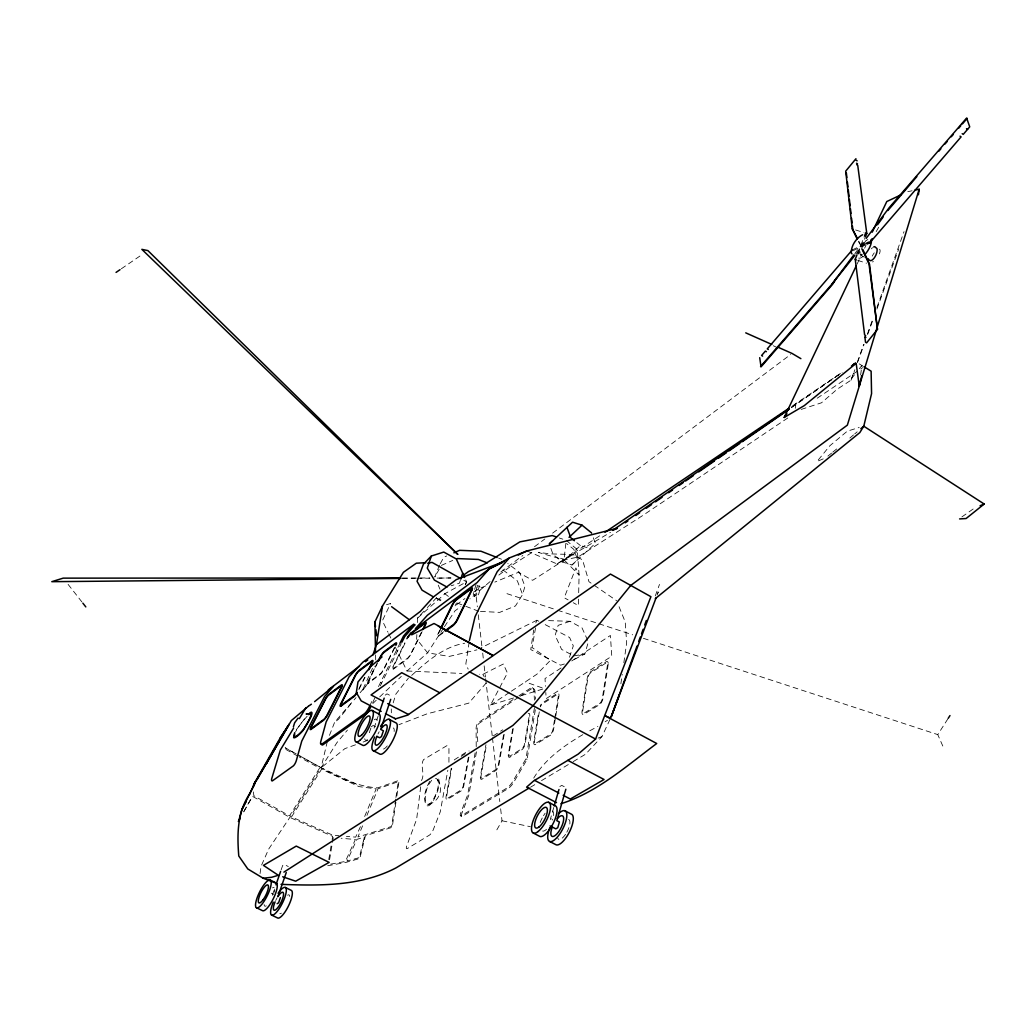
<?xml version="1.0" encoding="UTF-8"?>
<svg xmlns="http://www.w3.org/2000/svg" width="1036" height="1036" viewBox="0 0 1036 1036"><rect width="100%" height="100%" fill="white"/><g stroke="black" fill="none" stroke-linecap="round" stroke-linejoin="round"><path stroke-width="0.75" stroke-dasharray="5 3.75" d="M253.315 791.905L253.911 795.79L289.497 815.889L319.541 768.168L299.249 756.953M578.541 599.145L578.399 605.555L573.245 602.719M578.684 592.734L579.085 575.084L577.311 549.559L566.213 540.352L559.246 537.956M416.848 634.55L416.64 639.07L427.583 652.797L449.171 656.435L476.936 649.857M417.404 622.519L417.612 618.013L426.249 608.754M565.863 543.343L563.985 559.816L579.085 575.084L575.886 567.948L564.219 597.746L568.078 599.87M420.694 786.777L416.627 819.295L406.462 846.684A5.063 1.489 -60.8 0 0 407.213 848.626L429.642 834.99A5.115 1.528 -60.7 0 0 431.093 833.449L431.468 832.944A5.141 1.554 -59.4 0 0 433.126 830.082L440.261 811.835L447.824 770.292M421.471 780.574C425.369 774.009 419.761 765.669 423.582 759.582L446.775 745.739A4.804 2.15 -82.3 0 1 447.656 745.79L448.588 747.073A5.581 2.499 -82.3 0 1 448.951 748.743L448.925 764.218M860.644 375.006L861.848 365.475L857.303 371.225M795.298 408.301L795.933 403.548L791.387 407.342M260.062 873.555L261.072 866.29L268.648 849.144L289.834 817.404L336.829 742.773L347.436 730.082M620.875 683.786L622.209 674.358M623.853 662.768L626.663 642.864L625.226 621.95L618.324 604.92M395.687 799.08L391.608 826.43L357.938 836.971L363.403 823.84M395.92 797.5L398.277 781.688L378.036 788.784L366.446 816.536M395.92 802.252L392.191 827.324L365.449 835.676L359.816 858.468L345.752 862.444L327.739 865.733M396.853 795.985L399.171 780.315L377.7 787.865C348.238 786.091 323.051 768.026 297.513 754.778M533.721 629.914L530.756 649.572L560.657 665.19L564.801 663.83M469.178 642.113L465.837 663.959L468.155 669.127M554.48 720.085L552.9 729.784A4.092 1.632 -68.7 0 1 550.634 734.045L535.625 743.408M554.739 718.544L558.287 696.529A4.053 1.606 -68.4 0 0 557.057 694.547L542.1 704.195A4.027 1.58 -68.5 0 0 540.352 706.889M555.348 718.544L553.548 729.525A5.439 2.176 -68.7 0 1 550.53 735.184L535.34 744.651A5.4 2.137 -68.8 0 1 533.747 741.918L538.629 712.276M555.736 716.135L558.987 695.946A5.4 2.137 -68.4 0 0 557.329 693.304L542.204 703.081A5.361 2.111 -68.5 0 0 540.157 706.034M539.29 711.874L534.421 741.349A4.053 1.606 -68.8 0 0 535.625 743.408M328.775 859.556L331.106 845.648M332.142 839.471L332.66 836.376L289.834 817.404L252.538 796.36L243.071 813.118M329.565 859.738L332.219 843.913M332.478 842.333L333.268 837.58M475.135 752.758L467.676 794.884L460.567 813.338A5.232 1.554 -59.5 0 0 461.253 815.785L507.096 787.93A10.205 3.134 -59.2 0 0 513.131 780.859L525.951 758.831L534.485 707.601M476.482 751.786L468.751 795.441L461.655 813.907A5.232 1.554 -59.5 0 0 462.341 816.342L508.223 788.513A10.205 3.134 -59.2 0 0 514.245 781.442L527.065 759.414L535.327 709.764M512.665 728.865L508.3 754.558A5.309 2.059 -69 0 0 509.816 757.277L522.157 749.546A5.335 2.085 -68.9 0 0 525.097 744.016L529.784 716.031A5.309 2.072 -68.7 0 0 528.23 713.403M513.286 728.541L508.961 754.014A3.989 1.541 -69 0 0 510.1 756.047L522.274 748.419A4.014 1.567 -68.9 0 0 524.475 744.262L529.111 716.601A3.989 1.554 -68.7 0 0 528.399 714.542M503.548 734.809L498.303 765.215A3.95 1.528 -69.1 0 1 496.14 769.308L482.09 778.062A3.924 1.502 -69.2 0 1 481.015 776.016L486.557 744.327M504.195 734.304L498.912 764.969A5.271 2.033 -69.1 0 1 496.024 770.421L481.805 779.266A5.232 1.994 -69.2 0 1 480.38 776.547L485.949 744.69M476.223 746.606L476.107 728.58A5.698 2.642 -82 0 1 476.327 726.482L477.143 724.022A4.908 2.266 -81.9 0 1 478.01 722.778L517.586 696.645M535.56 627.829L532.077 647.513L550.517 660.256L536.907 674.203L510.606 691.698M468.298 757.562L463.221 785.91A3.872 1.463 -69.4 0 1 461.111 789.911L447.643 798.316A3.846 1.437 -69.5 0 1 446.658 796.283L451.735 768.181M468.932 757.005L463.804 785.689A5.167 1.942 -69.4 0 1 460.994 791.012L447.358 799.507A5.128 1.904 -69.5 0 1 446.037 796.801L451.709 765.449M801.191 409.427L821.509 402.784L837.049 389.303L851.1 380.134L854.622 369.761M327.35 741.362L321.095 767.754L359.479 785.547M480.445 611.408L499.689 612.38L515.488 605.93L522.584 594.522L524.954 586.285L519.748 572.623L507.782 563.48M553.768 807.471L550.31 819.437L552.266 818.31M574.203 659.479L584.822 653.975L588.357 641.88L582.051 627.933L569.981 621.302L546.348 620.551M476.055 584.602L473.167 594.198L477.816 596.891L480.704 587.295L477.22 585.275M393.188 702.861L395.894 694.042L408.417 678.153M460.347 580.315L459.414 583.177L451.126 585.78M370.914 728.023L369.399 732.504L371.911 733.799M374.087 728.166L378.127 716.148M569.476 657.251L573.309 645.894L569.632 637.529L542.592 623.258M272.326 895.285L274.398 889.315M281.132 869.903L282.686 865.436L284.136 864.49L288.319 866.536M857.29 362.315L863.674 344.457M867.404 334.032L872.688 319.256M876.935 307.355L904.014 231.65M655.296 595.933L659.492 584.421M851.1 380.134L854.881 369.697M857.588 362.25L864.089 344.366M867.715 334.369L873.659 318M876.896 309.104L898.756 248.925M657.161 594.975L658.287 591.97L657.096 594.638M329.461 735.379L334.693 722.092L356.034 697.642M857.575 253.38L864.581 235.742M858.611 254.027L859.776 251.088M855.762 254.183L861.538 246.672L865.617 236.402M372.481 668.311L362.121 691.038L368.285 682.957L375.213 665.85M535.806 622.908L536.894 620.253L541.168 622.506M360.437 826.65L355.659 837.14L346.425 836.35M364.672 816.485L376.172 788.862L358.922 786.596L321.587 769.204L291.543 816.912L332.426 835.029L338.746 835.702M391.297 709L391.349 712.82M465.449 584.524L466.576 581.856L465.281 578.956L466.576 581.856L465.229 584.667M369.645 706.138L372.805 699.17M378.503 686.609L400.064 642.98M372.714 702.563L375.239 696.982M380.29 685.832L401.217 643.589M573.154 761.641L585.547 754.221L601.916 736.635L610.554 718.22M856.992 264.271L861.835 254.053M864.607 248.226L865.992 245.299M368.143 681.092L377.467 662.509M455.115 605.827L456.462 603.017M439.886 629.94L437.723 634.382A5.672 1.295 -55.5 0 0 438.163 636.467L444.47 631.869M440.727 629.072L438.448 633.773A4.261 0.971 -55.5 0 0 438.772 635.34L443.796 631.675M421.315 632.478L410.58 654.182A4.17 0.932 -55.7 0 1 407.575 658.158L393.55 668.401A4.131 0.919 -55.8 0 1 393.317 666.834L406.099 641.09M422.118 631.662L411.137 653.858A5.556 1.243 -55.7 0 1 407.135 659.142L392.942 669.515A5.517 1.217 -55.8 0 1 392.631 667.417L404.895 642.734M394.561 647.319L383.281 669.865A4.092 0.894 -55.8 0 1 380.341 673.75L368.984 682.089A4.066 0.881 -55.9 0 1 368.803 680.522L377.259 663.649M394.535 648.135L383.825 669.554A5.452 1.191 -55.8 0 1 379.914 674.734L368.389 683.177A5.413 1.165 -55.9 0 1 368.143 681.092M359.026 688.526L364.62 677.427M358.844 689.626L365.825 675.77M513.558 697.992L490.559 705.024L507.42 672.96L503.315 664.024L482.802 674.384L479.564 674.242M439.523 564.996L434.783 577.065L439.147 569.282M440.248 563.701L443.874 557.2L446.736 555.956M243.577 811.887L251.994 796.995M496.853 829.836L502.02 820.771L500.543 808.002M876.197 231.624L880.173 224.657M533.721 778.101C545.156 758.974 564.154 745.557 583.113 734.485M429.746 781.261C425.938 788.254 422.118 798.212 426.573 805.555A14.88 5.387 -73.7 0 0 431.377 803.47A14.983 5.426 -73.7 0 0 434.731 797.811L437.865 790.468L439.173 783.358A15.294 6.074 -68.4 0 0 437.205 777.026M942.799 746.037L937.774 734.615L948.238 718.285M296.27 729.836L305.633 717.417M443.563 628.049L427.583 652.797L406.993 670.991L395.027 646.593M444.444 626.728L454.959 610.89L460.787 606.578M858.443 241.699L861.538 246.672L866.238 240.222M854.829 253.6L865.28 239.614M851.424 378.697L856.332 372.468M350.932 703.768L338.383 719.437L334.693 722.092M360.114 692.747L368.285 682.957M307.174 716.2L303.147 720.914A14.077 2.862 -52.1 0 0 295.545 731.921M486.182 683.009L468.725 703.172L427.143 713.804L398.938 724.682M431.701 780.276L428.256 785.184A13.805 4.999 -73.7 0 0 425.757 802.019A13.805 4.999 -73.7 0 0 432.996 800.038L434.511 797.163A13.895 5.517 -68.4 0 0 438.345 784.187L438.176 781.688A14.064 5.594 -68.4 0 0 435.146 778.399M427.324 607.601L437.037 597.189M372.779 703.573L376.249 700.245M379.694 696.93L401.308 676.404M550.893 548.42L553.056 554.415L562.587 562.056L572.001 564.983L595.402 543.343L591.504 532.854M572.001 564.983L577.596 559.738L573.776 549.3L566.692 543.615M562.587 562.056L580.393 545.571L589.898 548.51M417.612 618.013L445.338 593.421L466.576 581.856L463.804 580.289M961.887 516.912L974.63 507.977M490.093 581.572L469.878 598.95M849.857 438.034L853.509 434.926M854.739 433.903L857.173 431.831M411.655 675.42C426.987 661.551 443.615 646.658 464.672 643.239M827.906 456.086L831.571 453.108M832.789 452.123L837.658 448.161M500.841 571.989L522.843 555.477M534.498 546.736L544.845 538.966M552.615 533.139L790.74 354.403M456.345 604.92L464.957 598.523M473.556 592.139L477.246 589.393L487.503 585.146M498.847 575.071L512.768 564.75L532.543 552.084M385.198 695.143L386.998 693.848L391.737 696.334M371.341 726.741L373.141 725.485L375.874 726.909M791.569 407.536L840.792 373.426M791.672 407.148L842.151 372.416M121.354 268.777L142.579 254.234M792.799 405.672L842.1 372.287M787.787 417.974L642.229 515.837L577.738 557.213L563.985 559.816L538.293 552.408L550.647 553.897L572.947 554.532L582.53 559.893L588.966 581.701L616.601 600.673M817.184 398.212L862.612 367.663M490.559 705.024L509.272 692.579M527 550.919L557.018 563.934L600.997 534.939M518.932 695.765L531.403 687.58A5.063 2.422 -81.5 0 1 532.4 687.606L534.563 689.497A5.879 2.823 -81.5 0 1 534.99 691.232L535.457 699.209M561.059 667.987L545.014 678.554L545.454 686.285M571.742 660.942L610.398 635.457L611.771 656.189L546.14 698.652L545.804 692.462M518.673 697.228L479.072 723.348A4.908 2.279 -82 0 0 478.205 724.578L477.402 727.039A5.698 2.642 -82 0 0 477.182 729.137L477.842 744.094M520.02 696.347L532.504 688.163A5.063 2.422 -81.5 0 1 533.501 688.189M461.162 756.397L466.368 753.042M493.253 735.936L502.771 729.797M572.947 554.532L532.634 580.315L518.259 572.39L494.82 582.102M605.128 721.768L607.51 720.292M530.484 787.243L535.988 783.941M541.504 780.639L571.781 762.47M557.018 563.934L610.502 532.336M559.828 786.544L561.771 785.392L566.278 787.748M589.769 730.794L597.863 726.417M536.894 620.253L481.144 647.772M823.206 458.883L816.99 461.525L829.875 445.739L847.293 431.17L859.194 427.467M852.304 249.896L866.018 243.408M853.34 250.544L865.682 244.716M441.323 565.397L452.745 560.424M598.122 738.085L601.916 736.635M355.516 744.793L344.91 748.614L321.095 767.754L297.617 754.687M363.092 742.061L369.14 739.872M569.981 621.302L558.158 625.355L555.141 635.379L561.603 649.404L571.095 654.454M386.532 604.739L390.572 603.483L382.362 620.771L387.995 632.245M521.225 695.648L544.224 688.603L525.304 681.921M907.795 191.66L912.068 190.766M330.601 864.153L345.402 861.447L355.374 839.484L341.168 838.266M573.802 655.905L584.822 653.975M428.308 804.324C438.966 802.369 444.327 788.344 437.542 779.836M402.408 578.425L415.332 578.308M416.951 578.295L429.875 578.179M402.421 577.997L418.57 577.984M420.189 577.984L429.888 577.984M406.993 670.991L461.836 673.452M502.02 820.771L530.341 826.689M560.554 558.287L565.28 559.569L567.068 561.913M855.581 229.966L863.985 232.582M857.73 260.399L866.562 263.209M506.967 593.667L556.021 609.725M557.562 610.23L597.422 623.271M598.95 623.763L632.685 634.809M643.408 638.318L937.774 734.615M457.2 603.017L464.413 605.788M465.85 606.345L478.839 611.318M498.588 558.093L501.528 559.246M436.363 598.109L443.576 601.074M773.309 345.752L776.21 347.112M271.367 893.187L273.776 894.366M460.554 815.785L461.642 816.342M380.393 682.426L381.559 683.035M525.951 758.831L527.065 759.414M436.195 598.381L441.608 601.307M296.231 753.91L285.172 747.759L296.141 754.001M297.876 756.189L284.447 748.627M859.155 363.83L862.755 366.032M860.657 254.895L864.335 257.213M532.4 687.606L533.462 688.901A5.879 2.81 -81.5 0 1 533.903 690.636L534.434 700.103M444.392 593.421L449.52 597.267M502.952 569.917L517.352 580.872L522.584 594.522M576.806 542.657L580.393 545.571M68.104 584.382L81.87 601.89M482.802 674.384L484.265 676.871M858.844 241.258L861.538 246.672M388.694 633.682L390.805 637.995M438.254 585.159L439.976 589.199M476.249 597.202L477.35 606.785M478.269 614.775L481.96 646.71M482.698 653.094L483.423 659.492M484.162 665.876L485.457 677.052M485.638 678.645L492.268 736.143M492.45 737.736L499.818 801.605M375.589 654.92L375.718 661.201M862.923 256.488A11.202 3.898 -57.5 0 1 858.689 258.094M857.886 254.131A11.202 3.898 -57.5 0 1 859.582 249.443M860.981 246.931A11.202 3.898 -57.5 0 1 867.818 239.497M862.353 254.597A7.433 2.59 -57.5 0 1 860.54 250.79M862.172 247.474A7.433 2.59 -57.5 0 1 865.604 243.331M879.46 249.21A7.42 2.616 -57.4 0 1 877.984 256.63M873.413 261.551A7.42 2.616 -57.4 0 1 872.442 261.914M872.26 256.099A7.42 2.616 -57.4 0 1 874.267 252.836M287.542 895.208A10.347 2.927 -63.7 0 1 289.756 896.477M281.378 913.156A10.347 2.927 -63.7 0 1 279.824 913.415M275.705 900.504A9.997 2.81 -63.6 0 1 277.091 897.875M274.695 889.134A10.373 2.875 -63.6 0 1 274.281 892.203M266.291 905.84A10.373 2.875 -63.6 0 1 264.141 904.545M272.533 887.878A10.373 2.875 -63.6 0 1 274.074 887.593M871.367 248.847A7.291 3.587 -65.5 0 1 872.532 247.695M540.17 822.532A17.185 6.112 -62.8 0 1 542.773 817.015M543.524 815.72A17.185 6.112 -62.8 0 1 545.117 813.221M552.395 811.071A11.137 3.963 -62.8 0 1 552.292 820.085M546.49 829.266A11.137 3.963 -62.8 0 1 542.605 831.04M568.596 819.489A11.111 4.014 -62.9 0 1 566.394 832.97M565.526 834.33A11.111 4.014 -62.9 0 1 557.679 837.839M454.247 759.984A5.089 1.891 -69.2 0 1 454.571 759.673L468.155 750.906A5.128 1.917 -69.1 0 1 469.153 751.061M393.253 727.971A11.81 3.445 -62.5 0 1 394.133 731.468M387.296 745.907A11.81 3.445 -62.5 0 1 382.685 749.054M377.972 734.006A11.409 3.302 -62.5 0 1 379.176 731.779M367.547 739.639A11.836 3.38 -62.4 0 1 364.711 738.746M374.255 719.748A11.836 3.38 -62.4 0 1 377.117 720.577M607.472 664.879L602.266 698.886A4.209 1.722 -68.3 0 1 599.922 703.276L584.019 713.195A4.17 1.696 -68.4 0 1 582.711 711.136L587.982 677.427A4.131 1.671 -68.1 0 1 590.287 673.102L606.112 662.898A4.17 1.709 -68 0 1 607.472 664.879M608.21 664.27L602.965 698.601A5.594 2.305 -68.3 0 1 599.831 704.441L583.734 714.477A5.556 2.253 -68.4 0 1 581.986 711.732L587.321 677.712A5.517 2.227 -68.1 0 1 590.378 671.963L606.397 661.628A5.556 2.266 -68 0 1 608.21 664.27M363.364 841.051L359.35 857.588L347.06 861.071L356.902 839.367L364.439 836.997L363.364 841.051M477.052 587.024L474.164 596.606L476.832 594.47L479.72 584.874L477.052 587.024M450.88 577.971L436.337 578.114L450.88 577.971"/><path stroke-width="1.5" d="M283.903 872.118L512.95 725.381L533.035 705.697L630.756 585.431L847.357 425.136L859.258 386.13L859.854 381.365M918.427 194.768L919.165 189.264L914.905 190.158M372.908 654.972L376.482 644.56L382.491 605.995L403.38 572.325L416.317 563.195L425.744 562.703M238.979 820.02L241.712 809.945L255.27 782.245M469.412 640.546L475.071 616.653L497.228 571.691L509.401 557.912L527 550.919L617.352 528.282L612.535 530.406L789.018 408.974M856.293 265.734L784.213 417.469L804.234 405.646L856.163 363.351L859.258 386.13L861.784 375.705M276.625 883.371L263.209 878.243L247.798 868.958L238.772 855.995C237.024 834.174 237.218 812.25 249.857 793.576M565.85 789.251L556.811 820.667L559.401 822.014L557.756 827.738L555.801 828.852L550.077 825.899M554.195 805.982L558.961 789.536M293.395 726.767L294.651 722.752L298.122 718.052M859.258 386.13L919.165 189.264M460.826 578.878L462.703 573.154L456.28 558.935L443.758 552.071L431.365 556.008L423.426 564.193L417.042 581.3L422.04 590.144L433.475 596.917L456.228 579.655L504.208 561.473M390.727 699.339L380.652 729.383L383.385 730.794L381.468 736.557L379.655 737.8L376.923 736.389M431.365 556.008L427.285 568.116L434.395 580.095L446.982 587.075M378.632 714.659L384.188 698.135M277.985 896.425L286.26 872.519M280.393 897.59L278.606 902.796L277.143 903.703M275.952 884.835L280.614 871.405M656.021 597.979L611.214 716.795L637.023 646.05M638.668 641.53L640.313 637.01M641.543 633.734L643.162 629.266M644.703 624.967L646.347 620.447M611.214 716.795L619.321 694.78M556.5 802.615L526.599 787.153L533.631 780.95L578.192 754.104L595.583 739.044L650.919 596.697L610.45 574.086L407.588 715.125L395.493 718.88L385.496 713.623M865.695 335.612L864.62 334.939L855.231 259.272L856.979 254.856M864.581 235.742L865.759 232.802L866.782 233.463L865.617 236.402M294.677 732.685L293.628 737.658A15.281 3.108 -52.1 0 0 303.108 730.38L310.761 717.249A15.592 2.694 -57.2 0 0 311.681 712.315A15.333 2.655 -57.2 0 0 309.479 713.26M253.574 786.052L256.009 780.755M471.212 590.598L456.746 620.357A4.286 0.984 -55.4 0 1 453.638 624.449L445.001 630.794M471.95 589.963L457.355 620.007A5.724 1.321 -55.4 0 1 453.211 625.472L445.674 630.989M375.524 651.786L374.902 621.95L382.491 605.995M872.234 232.168L886.79 201.528L900.802 194.949M440.533 628.619L452.305 604.597A5.62 1.269 -55.4 0 1 456.358 599.235L471.432 588.008A5.672 1.295 -55.3 0 1 471.95 589.963M441.44 627.635L452.887 604.247A4.222 0.958 -55.4 0 1 455.944 600.22L470.823 589.121A4.261 0.971 -55.3 0 1 471.212 590.611M249.598 794.236L253.665 786.026M422.714 629.642L424.993 625.006A4.131 0.919 -55.5 0 0 424.708 623.504L410.657 633.993M423.452 628.956L425.692 624.41A5.517 1.217 -55.5 0 0 425.304 622.416L411.085 633.022M400.064 642.98L403.522 636.039L413.856 624.086L362.898 662.172L349.119 676.715L326.146 721.95L320.733 741.737A5.335 1.606 -65.9 0 0 321.613 744.314L364.309 713.791A10.412 3.225 -65.6 0 0 369.645 706.138M401.903 642.203L404.675 636.648L415.022 624.747L414.219 625.109M378.127 661.175L380.393 656.694A5.374 1.153 -55.7 0 1 384.239 651.592L395.778 642.98A5.413 1.178 -55.7 0 1 396.089 644.988M378.645 660.89L380.924 656.384A4.04 0.868 -55.7 0 1 383.812 652.55L395.182 644.068A4.066 0.881 -55.7 0 1 395.687 644.871M368.803 669.114L371.769 663.195A4.002 0.855 -55.8 0 0 371.587 661.68M368.868 669.722L372.429 662.626A5.335 1.14 -55.8 0 0 372.17 660.605L358.896 670.538A5.297 1.114 -55.8 0 0 355.128 675.537L340.663 704.066A5.335 1.127 -56 0 0 340.844 706.189M406.902 638.694L407.161 638.202A5.465 1.204 -55.6 0 1 411.085 633.022M242.139 808.922L246.361 801.281M238.332 821.483L239.912 818.699M256.889 779.94L278.995 741.154M872.208 238.578L869.813 242.761L867.054 244.056M266.304 763.739L291.362 720.564L308.352 706.241M293.602 728.14L280.329 750.064L271.665 778.839A5.154 1.45 -65.2 0 0 272.442 780.833L293.317 765.915A5.219 1.489 -65.1 0 0 294.638 764.27L294.975 763.726A5.245 1.489 -66.4 0 0 296.309 760.631L301.761 741.09L324.631 696.412L333.45 686.363L314.607 701.657M299.352 718.621L305.944 707.743M836.803 277.493L832.659 284.24L761.059 366.835L759.712 357.692M253.367 785.897L254.519 784.097M948.238 718.285L949.986 715.565M280.108 738.124L289.277 724.022M784.213 417.469L786.907 413.675M877.518 224.734L883.164 216.99M887.865 210.541L916.86 176.586M760.553 366.524L832.141 283.916L853.884 254.856M866.238 238.332L889.225 207.627L966.64 118.052L969.735 126.858L963.247 134.369L962.198 133.67M854.804 255.439L832.141 283.916M862.858 249.585L869.515 264.154L877.466 329.396L866.601 342.89L865.513 342.217L864.84 336.752L865.928 337.425M857.07 238.824L852.278 228.762L845.7 171.16L855.943 158.728M852.304 249.896L767.287 348.873L768.298 349.495M938.758 151.256L940.843 148.847M945.013 144.017L947.098 141.608M951.268 136.778L953.353 134.369M958.572 128.334L960.709 125.861M962.431 123.867L967.158 118.402M433.475 596.917L420.305 611.447L376.482 644.56M591.504 532.854L582.038 525.174L572.571 522.196L549.261 543.926L552.68 540.831M569.049 537.321L582.038 525.174M382.051 656.902L371.056 666.239L357.977 681.96L356.319 692.579L361.214 700.88L381.209 711.382M860.838 428.723L863.778 426.21L871.574 393.628L871.121 371.16L863.946 366.757M655.296 598.64L859.789 432.621L863.778 426.21L984.2 504.027L966.083 518.531L959.582 518.919M328.295 689.911L359.466 666.161M365.449 661.667L367.767 659.932M463.558 575.084L468.557 571.522L484.744 564.076L519.865 541.88L552.292 535.56L556.462 536.998M311.383 704.195L308.961 705.853M625.252 522.804L627.881 520.991M635.78 515.514L639.717 512.781M646.296 508.223L651.566 504.571M655.516 501.838L662.095 497.28M668.634 492.747L672.558 490.028M679.098 485.495L683.022 482.776M685.638 480.963L693.485 475.524M698.717 471.898L714.413 461.02M718.401 458.249L726.378 452.719M729.046 450.88L739.691 443.499M742.346 441.66L788.914 409.388M852.77 365.125L855.425 363.286L852.757 365.073M851.45 366.019L855.438 363.273M116.058 272.403L120.034 269.684M788.797 408.378L604.998 532.297M371.587 661.68L358.456 671.483A3.976 0.842 -55.8 0 0 355.633 675.239L341.31 703.509A4.002 0.855 -56 0 0 341.44 705.102L354.545 695.506A4.04 0.868 -55.9 0 0 356.902 692.579M340.857 706.176L354.105 696.477A5.374 1.153 -55.9 0 0 357.252 692.566M529.111 788.059L395.907 867.948C360.152 886.505 319.943 885.741 281.028 884.368M509.401 557.912L489.251 568.868L427.376 615.255L415.371 628.658L477.104 582.556L489.251 568.868L502.318 562.652M411.693 634.835L434.006 623.504L492.851 655.438L438.267 626.107M518.285 555.05L527 550.919M866.018 243.408L868.777 242.1L869.813 242.761L961.097 136.869L960.048 136.169M453.859 552.823L459.57 550.323L480.911 551.204L497.112 557.523M980.095 505.723L984.2 504.027M862.638 234.745C856.176 238.034 850.906 245.817 851.333 253.172L852.045 253.924M560.865 803.755C597.15 792.41 626.65 765.876 656.72 743.511L604.713 715.565L610.541 718.233M427.726 563.286L432.025 562.38L461.046 578.735M263.209 878.243L271.626 877.285L278.347 875.29L263.442 865.384L296.257 846.088L329.137 862.392L295.687 881.196L282.686 876.767M309.945 713.895L306.112 714.024L306.773 713.998M400.79 578.438L51.8 581.675L63.196 578.14L400.802 577.997M457.031 558.559L478.412 559.453L487.27 562.911M745.739 332.854L771.781 344.431M777.57 347.008L792.035 353.431L800.88 358.65M256.423 907.717L262.471 910.644A15.449 4.286 -63.6 0 0 273.128 899.054A15.449 4.286 -63.6 0 0 276.353 883.06L270.318 880.121A15.462 4.248 -63.6 0 0 256.708 899.028A15.462 4.248 -63.6 0 0 263.131 902.654A15.462 4.248 -63.6 0 0 270.318 880.121M271.523 915.034L277.544 917.948A15.41 4.364 -63.7 0 0 288.254 906.409A15.41 4.364 -63.7 0 0 291.375 890.416L285.379 887.476M356.138 741.88L363.001 745.415A17.625 5.025 -62.4 0 0 375.822 731.17A17.625 5.025 -62.4 0 0 378.8 713.959L371.963 710.398M373.271 750.699L380.108 754.221A17.586 5.128 -62.5 0 0 392.981 740.054A17.586 5.128 -62.5 0 0 395.843 722.83L389.031 719.282M533.423 833.112L539.95 836.479A17.185 6.112 -62.8 0 0 553.366 823.063A17.185 6.112 -62.8 0 0 555.05 805.658L548.549 802.278M549.702 841.504L556.202 844.845A17.133 6.203 -62.9 0 0 569.67 831.507A17.133 6.203 -62.9 0 0 571.237 814.076L564.775 810.722M383.527 701.45L371.043 694.936L401.735 672.688L439.782 692.773M387.684 703.625L408.495 714.49M534.589 780.367L558.883 793.058M563.17 795.298L570.305 799.028L604.066 779.499L567.819 760.359M469.321 671.716L595.583 739.044M762.613 356.112L761.602 355.49L765.384 351.087L766.407 351.696M877.466 329.396L868.984 263.817L861.81 248.757M855.231 259.272L856.267 259.919M852.278 228.762L857.497 238.552M856.137 160.217L857.135 160.852M856.539 163.196L857.523 163.83M856.733 164.698L857.73 165.333L866.782 233.463M966.51 128.658L967.572 129.358M391.608 606.707L409.324 619.748M394.703 718.285L395.493 718.88M574.423 540.727L570.836 537.826L566.912 527.324M457.679 554.338L141.854 249.352L147.889 250.595L457.718 554.247M82.854 603.146L85.807 606.902M462.703 573.154L464.633 577.505M374.902 621.95L375.498 626.573M375.887 629.668L376.677 635.832M846.36 172.986L846.891 177.544M847.422 182.232L847.966 186.92M848.316 190.041L849.028 196.283M849.39 199.417L850.103 205.659M850.465 208.78L850.996 213.468M851.54 218.156L852.071 222.844M852.434 225.965L852.783 229.085M871.134 239.769A11.202 3.898 -57.5 0 1 864.71 254.765M278.088 893.317A15.423 4.338 -63.6 0 1 286.091 892.656A15.423 4.338 -63.6 0 1 274.333 914.296A15.423 4.338 -63.6 0 1 273.284 902.162M277.829 896.671A9.997 2.81 -63.6 0 1 283.463 895.324A9.997 2.81 -63.6 0 1 275.887 909.621A9.997 2.81 -63.6 0 1 275.097 901.838M868.349 258.754A7.705 3.794 -65.5 0 0 868.828 259.842L870.512 260.696A7.33 3.367 -65.2 0 0 874.902 256.967L875.821 255.257A7.615 3.497 -65.2 0 0 876.987 248.601L874.811 246.672A7.291 3.587 -65.5 0 0 873.711 246.956M558.391 813.856A17.159 6.164 -62.8 0 1 566.394 819.075A17.159 6.164 -62.8 0 1 552.732 841.025A17.159 6.164 -62.8 0 1 549.87 827.544M557.303 818.621A11.525 4.144 -62.8 0 1 563.506 820.706A11.525 4.144 -62.8 0 1 554.415 836A11.525 4.144 -62.8 0 1 552.292 827.065M380.549 726.249A17.599 5.089 -62.5 0 1 390.274 724.863A17.599 5.089 -62.5 0 1 376.703 749.455A17.599 5.089 -62.5 0 1 374.618 736.997M381.831 727.894A11.409 3.302 -62.5 0 1 386.855 729.396A11.409 3.302 -62.5 0 1 377.959 744.586A11.409 3.302 -62.5 0 1 376.91 736.285M370.81 706.746A10.412 3.225 -65.6 0 1 365.475 714.4L322.74 744.897A5.335 1.606 -65.9 0 1 321.717 744.211M407.951 637.438A4.105 0.894 -55.6 0 1 410.657 633.98M294.664 734.006A14.077 2.862 -52.1 0 0 300.854 732.387L303.185 729.875A14.154 2.448 -57.2 0 0 309.958 718.116L310.696 716.044A14.336 2.473 -57.2 0 0 308.754 714.672M341.129 687.451L326.858 715.513A3.963 0.829 -56.1 0 1 324.035 719.256L311.486 728.425A3.924 0.816 -56.1 0 1 311.409 726.832L325.641 698.976A3.898 0.803 -56 0 1 328.412 695.298L340.999 685.923A3.924 0.816 -55.9 0 1 341.129 687.451M341.763 686.894L327.35 715.241A5.271 1.101 -56.1 0 1 323.595 720.214L310.904 729.486A5.232 1.088 -56.1 0 1 310.787 727.363L325.162 699.261A5.18 1.075 -56 0 1 328.839 694.366L341.582 684.874A5.232 1.088 -55.9 0 1 341.75 686.907M266.783 762.859L253.6 784.679L279.759 738.746L288.422 725.446L266.783 762.859M263.209 899.585A10.023 2.758 -63.6 0 0 267.884 884.964A10.023 2.758 -63.6 0 0 259.052 897.202A10.023 2.758 -63.6 0 0 263.209 899.585M538.098 831.519A17.198 6.074 -62.8 0 0 550.349 804.622A17.198 6.074 -62.8 0 0 534.628 816.99A17.198 6.074 -62.8 0 0 538.098 831.519M539.031 826.974A11.551 4.079 -62.8 0 0 547.267 808.922A11.551 4.079 -62.8 0 0 536.726 817.197A11.551 4.079 -62.8 0 0 539.031 826.974M360.321 739.924A17.638 4.986 -62.4 0 0 373.31 712.548A17.638 4.986 -62.4 0 0 358.598 725.977A17.638 4.986 -62.4 0 0 360.321 739.924M361.616 735.081A11.435 3.225 -62.4 0 0 370.046 717.339A11.435 3.225 -62.4 0 0 360.528 726.003A11.435 3.225 -62.4 0 0 361.616 735.081"/></g></svg>
